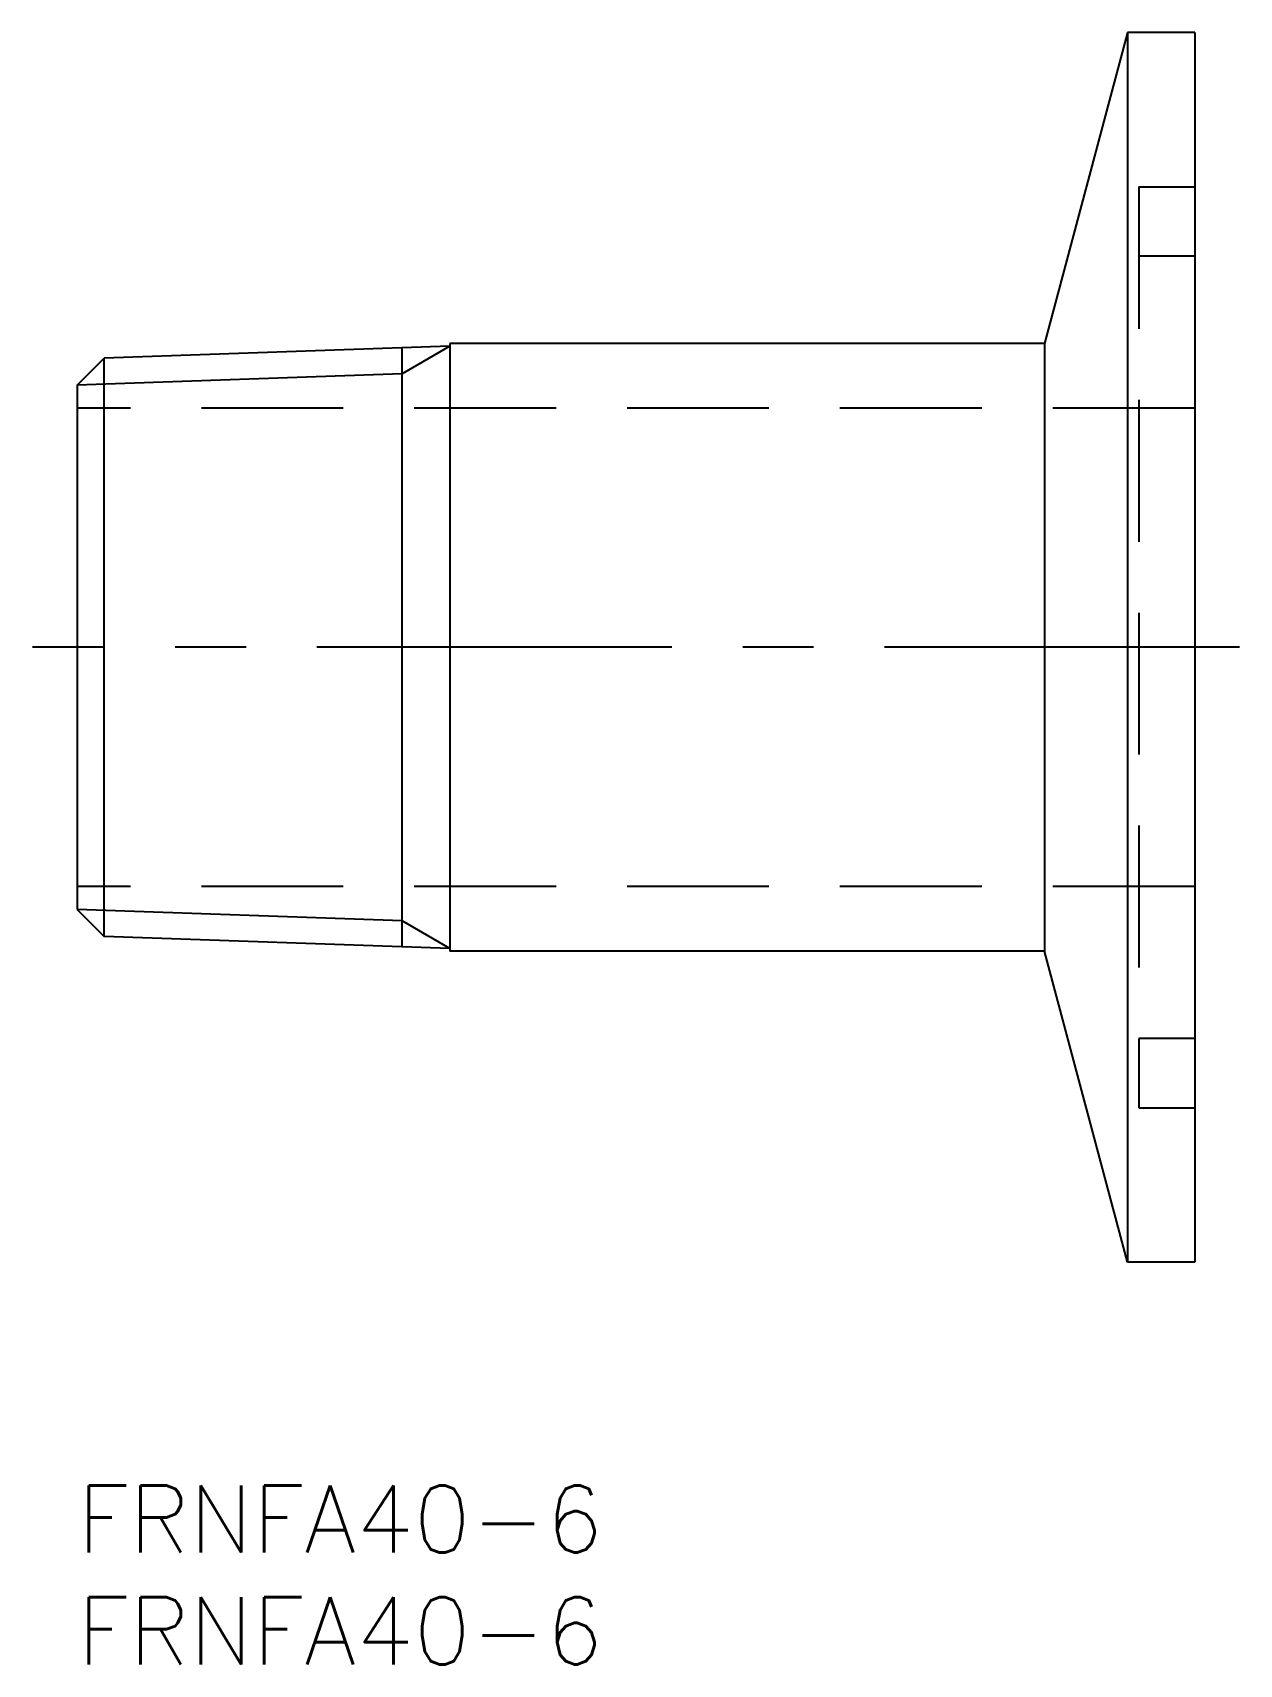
# Model space of a CAD drawing. Extents: x -2 to 52, y -8 to 65.
import ezdxf

# ---------------------------------------------------------------- set-up
doc = ezdxf.new("R2010")
doc.units = 0
doc.header["$LTSCALE"] = 0.5
doc.linetypes.add('CENTER', pattern=[50.8, 31.75, -6.35, 6.35, -6.35])
doc.linetypes.add('DASHED', pattern=[19.05, 12.7, -6.35])
for name, color, linetype in [('MSM_CENTER', 1, 'CENTER'), ('MSM_CONTINUOUS', 7, 'CONTINUOUS'), ('MSM_DASHED', 4, 'DASHED'), ('MSM_NARROW', 5, 'CONTINUOUS'), ('MSM_PART_NUMBER', 7, 'CONTINUOUS')]:
    doc.layers.add(name, color=color, linetype=linetype)
doc.styles.get("Standard").update_dxf_attribs({"font": 'txt.shx', "height": 3, "bigfont": 'bigfont.shx'})

# ---------------------------------------------------------------- blocks, each defined once
blk = doc.blocks.new('*U4')
at = {"layer": 'MSM_PART_NUMBER'}
blk.add_text('FRNFA40-6', height=3, dxfattribs=at).set_placement((0, -3))
blk = doc.blocks.new('*U5')
at = {"layer": 'MSM_PART_NUMBER'}
blk.add_text('FRNFA40-6', height=3, dxfattribs=at).set_placement((0, -8))

msp = doc.modelspace()

# ---------------------------------------------------------------- linework, layer by layer
at = {"layer": 'MSM_CENTER'}
msp.add_line((52, 37.5), (-2, 37.5), dxfattribs=at)
at = {"layer": 'MSM_CONTINUOUS'}
for p, q in [((47, 65), (43.276, 51.1)), ((50, 65), (47, 65)), ((47, 65), (47, 10)), ((50, 65), (50, 10)), ((43.276, 51.1), (16.672, 51.1)), ((16.672, 51.1), (16.672, 23.9)), ((43.276, 51.1), (43.275, 23.9)), ((0, 49.226), (1.204, 50.43)), ((16.672, 50.97), (1.204, 50.43)), ((1.204, 24.57), (1.204, 50.43)), ((14.53, 24.105), (14.53, 50.895)), ((0, 49.226), (0, 25.774)), ((0, 25.774), (1.204, 24.57)), ((16.672, 24.03), (1.204, 24.57)), ((43.275, 23.9), (16.672, 23.9)), ((47, 10), (43.275, 23.9)), ((50, 10), (47, 10))]:
    msp.add_line(p, q, dxfattribs=at)
at = {"layer": 'MSM_DASHED'}
for p, q in [((47.5, 58.1), (50, 58.1)), ((47.5, 58.1), (47.5, 16.9)), ((50, 55), (47.5, 55)), ((50, 48.2), (0, 48.2)), ((50, 26.8), (0, 26.8)), ((50, 20), (47.5, 20)), ((47.5, 16.9), (50, 16.9))]:
    msp.add_line(p, q, dxfattribs=at)
at = {"layer": 'MSM_NARROW'}
for p, q in [((16.672, 50.97), (14.53, 49.733)), ((14.53, 49.733), (0, 49.226)), ((14.53, 25.267), (0, 25.774)), ((16.672, 24.03), (14.53, 25.267))]:
    msp.add_line(p, q, dxfattribs=at)

# ---------------------------------------------------------------- block references
at = {"layer": 'MSM_CONTINUOUS'}
for name in ['*U4', '*U5']:
    msp.add_blockref(name, (0, 0), dxfattribs=at)

doc.saveas('drawing.dxf')
